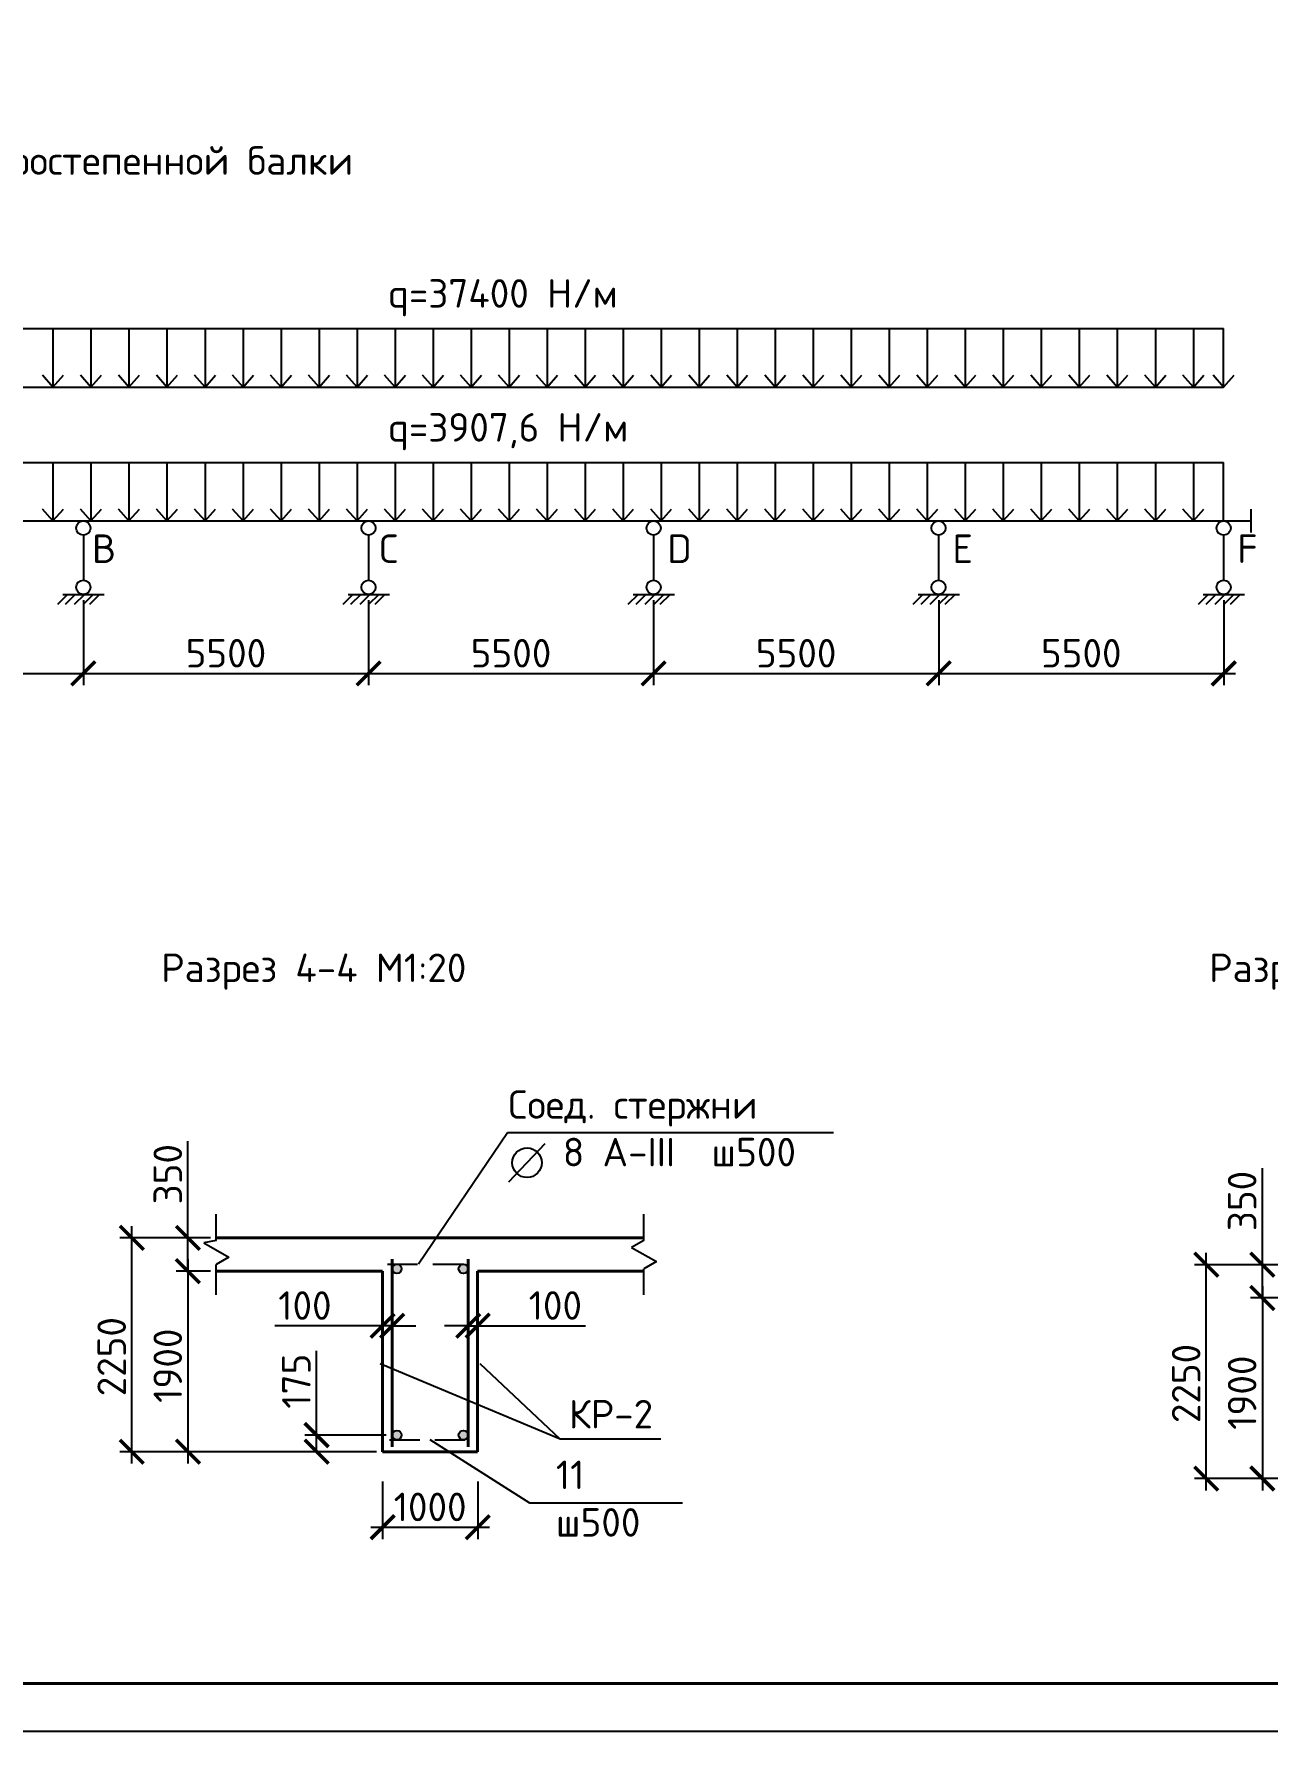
# Model space of a CAD drawing. Header units: millimetres. Extents: x -258556 to -95372, y 16759 to 83599.
# Drawn here: x -126503.7 to -126374, y 41544.1 to 41722.6 of the extents above; entities that cross this region are included whole.
import ezdxf

# ---------------------------------------------------------------- set-up
doc = ezdxf.new("R2010")
doc.units = ezdxf.units.MM
doc.header["$LTSCALE"] = 0.5
doc.linetypes.add('DASHED2', pattern=[9.525, 6.35, -3.175])
for name, color, linetype in [('Пунктир', 7, 'DASHED2'), ('текст', 7, 'Continuous'), ('тонкие', 7, 'Continuous'), ('Тонкий', 7, 'Continuous')]:
    doc.layers.add(name, color=color, linetype=linetype)
doc.layers.add('Толстый', color=7, linetype='Continuous', lineweight=40)
doc.styles.add('Наклонный3.5', font='isocpeur.ttf', dxfattribs={"height": 3})
doc.dimstyles.new('СТРОИТЕЛЬНЫЙ', dxfattribs={"dimtxt": 3.5, "dimasz": 2.5, "dimexe": 1.25, "dimexo": 0.625, "dimtad": 1, "dimdec": 0, "dimlfac": 100, "dimdsep": 46, "dimtxsty": 'Наклонный3.5', "dimblk1": 'ARCHTICK', "dimblk2": 'ARCHTICK', "dimsah": 1, "dimcen": 0, "dimdle": 1.25, "dimadec": 0, "dimazin": 0, "dimtfac": 0.75, "dimtdec": 0, "dimtmove": 0, "dimatfit": 3, "dimldrblk": 'ARCHTICK', "dimfxl": 1, "dimtolj": 1, "dimtzin": 0, "dimarcsym": 0})

# ---------------------------------------------------------------- blocks, each defined once
blk = doc.blocks.new('_ArchTick')
at = {"color": 0, "linetype": 'ByBlock', "const_width": 0.15}
blk.add_lwpolyline([(-0.5, -0.5), (0.5, 0.5)], dxfattribs=at)
blk = doc.blocks.new('*D693')
at = {"layer": 'Defpoints', "color": 0, "transparency": 16777216}
for p in [(-126466.02, 41575.21), (-126473.97, 41573.46), (-126467.02, 41573.46)]:
    blk.add_point(p, dxfattribs=at)
at = {"layer": 'тонкие', "color": 0, "lineweight": -2, "transparency": 16777216}
for p, q in [((-126473.97, 41575.21), (-126473.97, 41584.06)), ((-126473.97, 41573.46), (-126473.97, 41576.46)), ((-126466.65, 41575.21), (-126475.22, 41575.21)), ((-126467.65, 41573.46), (-126475.22, 41573.46))]:
    blk.add_line(p, q, dxfattribs=at)
at = {"layer": 'тонкие', "color": 0, "lineweight": -2, "transparency": 16777216, "xscale": 2.5, "yscale": 2.5, "zscale": 2.5}
for p, rotation in [((-126473.97, 41575.21), 90), ((-126473.97, 41573.46), 270)]:
    blk.add_blockref('_ArchTick', p, dxfattribs=dict(at, rotation=rotation))
at = {"layer": 'тонкие', "color": 0, "transparency": 16777216, "insert": (-126476.1, 41580.88), "char_height": 3, "attachment_point": 5, "rotation": 90, "style": 'Наклонный3.5'}
blk.add_mtext('\\A1;175', dxfattribs=at)
blk = doc.blocks.new('*D694')
at = {"layer": 'Defpoints', "color": 0, "transparency": 16777216}
for p in [(-126458.02, 41586.72), (-126457.02, 41586.72), (-126457.02, 41586.72)]:
    blk.add_point(p, dxfattribs=at)
at = {"layer": 'тонкие', "color": 0, "lineweight": -2, "transparency": 16777216}
for p, q in [((-126458.02, 41587.35), (-126458.02, 41587.97)), ((-126457.02, 41587.35), (-126457.02, 41587.97)), ((-126458.02, 41586.72), (-126460.52, 41586.72)), ((-126458.02, 41586.72), (-126457.02, 41586.72)), ((-126457.02, 41586.72), (-126445.67, 41586.72))]:
    blk.add_line(p, q, dxfattribs=at)
at = {"layer": 'тонкие', "color": 0, "lineweight": -2, "transparency": 16777216, "xscale": 2.5, "yscale": 2.5, "zscale": 2.5}
blk.add_blockref('_ArchTick', (-126458.02, 41586.72), dxfattribs=at)
at = {"layer": 'тонкие', "color": 0, "lineweight": -2, "transparency": 16777216, "xscale": 2.5, "yscale": 2.5, "zscale": 2.5, "rotation": 180}
blk.add_blockref('_ArchTick', (-126457.02, 41586.72), dxfattribs=at)
at = {"layer": 'тонкие', "color": 0, "transparency": 16777216, "insert": (-126448.85, 41588.85), "char_height": 3, "attachment_point": 5, "style": 'Наклонный3.5'}
blk.add_mtext('\\A1;100', dxfattribs=at)
blk = doc.blocks.new('*D695')
at = {"layer": 'Defpoints', "color": 0, "transparency": 16777216}
for p in [(-126467.02, 41586.71), (-126467.02, 41586.71), (-126466.02, 41586.71)]:
    blk.add_point(p, dxfattribs=at)
at = {"layer": 'тонкие', "color": 0, "lineweight": -2, "transparency": 16777216}
for p, q in [((-126467.02, 41587.34), (-126467.02, 41587.96)), ((-126466.02, 41587.34), (-126466.02, 41587.96)), ((-126467.02, 41586.71), (-126478.37, 41586.71)), ((-126466.02, 41586.71), (-126467.02, 41586.71)), ((-126466.02, 41586.71), (-126463.52, 41586.71))]:
    blk.add_line(p, q, dxfattribs=at)
at = {"layer": 'тонкие', "color": 0, "lineweight": -2, "transparency": 16777216, "xscale": 2.5, "yscale": 2.5, "zscale": 2.5}
blk.add_blockref('_ArchTick', (-126467.02, 41586.71), dxfattribs=at)
at = {"layer": 'тонкие', "color": 0, "lineweight": -2, "transparency": 16777216, "xscale": 2.5, "yscale": 2.5, "zscale": 2.5, "rotation": 180}
blk.add_blockref('_ArchTick', (-126466.02, 41586.71), dxfattribs=at)
at = {"layer": 'тонкие', "color": 0, "transparency": 16777216, "insert": (-126475.2, 41588.84), "char_height": 3, "attachment_point": 5, "style": 'Наклонный3.5'}
blk.add_mtext('\\A1;100', dxfattribs=at)
blk = doc.blocks.new('*D696')
at = {"layer": 'Defpoints', "color": 0, "transparency": 16777216}
for p in [(-126484.52, 41595.96), (-126487.51, 41592.46), (-126484.52, 41592.46)]:
    blk.add_point(p, dxfattribs=at)
at = {"layer": 'тонкие', "color": 0, "lineweight": -2, "transparency": 16777216}
for p, q in [((-126487.51, 41595.96), (-126487.51, 41606.13)), ((-126485.15, 41595.96), (-126488.76, 41595.96)), ((-126487.51, 41592.46), (-126487.51, 41597.21)), ((-126485.15, 41592.46), (-126488.76, 41592.46))]:
    blk.add_line(p, q, dxfattribs=at)
at = {"layer": 'тонкие', "color": 0, "lineweight": -2, "transparency": 16777216, "xscale": 2.5, "yscale": 2.5, "zscale": 2.5}
for p, rotation in [((-126487.51, 41595.96), 90), ((-126487.51, 41592.46), 270)]:
    blk.add_blockref('_ArchTick', p, dxfattribs=dict(at, rotation=rotation))
at = {"layer": 'тонкие', "color": 0, "transparency": 16777216, "insert": (-126489.63, 41602.66), "char_height": 3, "attachment_point": 5, "rotation": 90, "style": 'Наклонный3.5'}
blk.add_mtext('\\A1;350', dxfattribs=at)
blk = doc.blocks.new('*D697')
at = {"layer": 'Defpoints', "color": 0, "transparency": 16777216}
for p in [(-126484.52, 41592.46), (-126487.51, 41573.46), (-126467.02, 41573.46)]:
    blk.add_point(p, dxfattribs=at)
at = {"layer": 'тонкие', "color": 0, "lineweight": -2, "transparency": 16777216}
for p, q in [((-126485.15, 41592.46), (-126488.76, 41592.46)), ((-126487.51, 41593.71), (-126487.51, 41572.21)), ((-126467.65, 41573.46), (-126488.76, 41573.46))]:
    blk.add_line(p, q, dxfattribs=at)
at = {"layer": 'тонкие', "color": 0, "lineweight": -2, "transparency": 16777216, "xscale": 2.5, "yscale": 2.5, "zscale": 2.5}
for p, rotation in [((-126487.51, 41592.46), 90), ((-126487.51, 41573.46), 270)]:
    blk.add_blockref('_ArchTick', p, dxfattribs=dict(at, rotation=rotation))
at = {"layer": 'тонкие', "color": 0, "transparency": 16777216, "insert": (-126489.63, 41582.51), "char_height": 3, "attachment_point": 5, "rotation": 90, "style": 'Наклонный3.5'}
blk.add_mtext('\\A1;1900', dxfattribs=at)
blk = doc.blocks.new('*D698')
at = {"layer": 'Defpoints', "color": 0, "transparency": 16777216}
for p in [(-126493.41, 41595.96), (-126487.51, 41595.96), (-126467.02, 41573.46)]:
    blk.add_point(p, dxfattribs=at)
at = {"layer": 'тонкие', "color": 0, "lineweight": -2, "transparency": 16777216}
for p, q in [((-126488.13, 41595.96), (-126494.66, 41595.96)), ((-126493.41, 41572.21), (-126493.41, 41597.21)), ((-126467.65, 41573.46), (-126494.66, 41573.46))]:
    blk.add_line(p, q, dxfattribs=at)
at = {"layer": 'тонкие', "color": 0, "lineweight": -2, "transparency": 16777216, "xscale": 2.5, "yscale": 2.5, "zscale": 2.5}
for p, rotation in [((-126493.41, 41595.96), 90), ((-126493.41, 41573.46), 270)]:
    blk.add_blockref('_ArchTick', p, dxfattribs=dict(at, rotation=rotation))
at = {"layer": 'тонкие', "color": 0, "transparency": 16777216, "insert": (-126495.53, 41583.46), "char_height": 3, "attachment_point": 5, "rotation": 90, "style": 'Наклонный3.5'}
blk.add_mtext('\\A1;2250', dxfattribs=at)
blk = doc.blocks.new('*D699')
at = {"layer": 'Defpoints', "color": 0, "transparency": 16777216}
for p in [(-126467.02, 41570.96), (-126457.02, 41570.96), (-126457.02, 41565.52)]:
    blk.add_point(p, dxfattribs=at)
at = {"layer": 'тонкие', "color": 0, "lineweight": -2, "transparency": 16777216}
for p, q in [((-126467.02, 41570.33), (-126467.02, 41564.27)), ((-126457.02, 41570.33), (-126457.02, 41564.27)), ((-126468.27, 41565.52), (-126455.77, 41565.52))]:
    blk.add_line(p, q, dxfattribs=at)
at = {"layer": 'тонкие', "color": 0, "lineweight": -2, "transparency": 16777216, "xscale": 2.5, "yscale": 2.5, "zscale": 2.5, "rotation": 180}
blk.add_blockref('_ArchTick', (-126467.02, 41565.52), dxfattribs=at)
at = {"layer": 'тонкие', "color": 0, "lineweight": -2, "transparency": 16777216, "xscale": 2.5, "yscale": 2.5, "zscale": 2.5}
blk.add_blockref('_ArchTick', (-126457.02, 41565.52), dxfattribs=at)
at = {"layer": 'тонкие', "color": 0, "transparency": 16777216, "insert": (-126462.02, 41567.65), "char_height": 3, "attachment_point": 5, "style": 'Наклонный3.5'}
blk.add_mtext('\\A1;1000', dxfattribs=at)
blk = doc.blocks.new('*D700')
at = {"layer": 'Defpoints', "color": 0, "transparency": 16777216}
for p in [(-126371.46, 41593.14), (-126374.45, 41589.64), (-126371.46, 41589.64)]:
    blk.add_point(p, dxfattribs=at)
at = {"layer": 'тонкие', "color": 0, "lineweight": -2, "transparency": 16777216}
for p, q in [((-126374.45, 41593.14), (-126374.45, 41603.31)), ((-126374.45, 41589.64), (-126374.45, 41594.39)), ((-126372.09, 41593.14), (-126375.7, 41593.14)), ((-126372.09, 41589.64), (-126375.7, 41589.64))]:
    blk.add_line(p, q, dxfattribs=at)
at = {"layer": 'тонкие', "color": 0, "lineweight": -2, "transparency": 16777216, "xscale": 2.5, "yscale": 2.5, "zscale": 2.5}
for p, rotation in [((-126374.45, 41593.14), 90), ((-126374.45, 41589.64), 270)]:
    blk.add_blockref('_ArchTick', p, dxfattribs=dict(at, rotation=rotation))
at = {"layer": 'тонкие', "color": 0, "transparency": 16777216, "insert": (-126376.58, 41599.84), "char_height": 3, "attachment_point": 5, "rotation": 90, "style": 'Наклонный3.5'}
blk.add_mtext('\\A1;350', dxfattribs=at)
blk = doc.blocks.new('*D701')
at = {"layer": 'Defpoints', "color": 0, "transparency": 16777216}
for p in [(-126371.12, 41589.64), (-126374.45, 41570.64), (-126353.96, 41570.64)]:
    blk.add_point(p, dxfattribs=at)
at = {"layer": 'тонкие', "color": 0, "lineweight": -2, "transparency": 16777216}
for p, q in [((-126374.45, 41590.89), (-126374.45, 41569.39)), ((-126371.74, 41589.64), (-126375.7, 41589.64)), ((-126354.59, 41570.64), (-126375.7, 41570.64))]:
    blk.add_line(p, q, dxfattribs=at)
at = {"layer": 'тонкие', "color": 0, "lineweight": -2, "transparency": 16777216, "xscale": 2.5, "yscale": 2.5, "zscale": 2.5}
for p, rotation in [((-126374.45, 41589.64), 90), ((-126374.45, 41570.64), 270)]:
    blk.add_blockref('_ArchTick', p, dxfattribs=dict(at, rotation=rotation))
at = {"layer": 'тонкие', "color": 0, "transparency": 16777216, "insert": (-126376.58, 41579.67), "char_height": 3, "attachment_point": 5, "rotation": 90, "style": 'Наклонный3.5'}
blk.add_mtext('\\A1;1900', dxfattribs=at)
blk = doc.blocks.new('*D702')
at = {"layer": 'Defpoints', "color": 0, "transparency": 16777216}
for p in [(-126380.35, 41593.14), (-126374.45, 41593.14), (-126355.21, 41570.64)]:
    blk.add_point(p, dxfattribs=at)
at = {"layer": 'тонкие', "color": 0, "lineweight": -2, "transparency": 16777216}
for p, q in [((-126380.35, 41569.39), (-126380.35, 41594.39)), ((-126375.08, 41593.14), (-126381.6, 41593.14)), ((-126355.84, 41570.64), (-126381.6, 41570.64))]:
    blk.add_line(p, q, dxfattribs=at)
at = {"layer": 'тонкие', "color": 0, "lineweight": -2, "transparency": 16777216, "xscale": 2.5, "yscale": 2.5, "zscale": 2.5}
for p, rotation in [((-126380.35, 41593.14), 90), ((-126380.35, 41570.64), 270)]:
    blk.add_blockref('_ArchTick', p, dxfattribs=dict(at, rotation=rotation))
at = {"layer": 'тонкие', "color": 0, "transparency": 16777216, "insert": (-126382.47, 41580.64), "char_height": 3, "attachment_point": 5, "rotation": 90, "style": 'Наклонный3.5'}
blk.add_mtext('\\A1;2250', dxfattribs=at)
blk = doc.blocks.new('*D796')
at = {"layer": 'Defpoints', "color": 0, "transparency": 16777216}
for p in [(-126529.71, 41663.68), (-126498.51, 41663.68), (-126498.51, 41655.36)]:
    blk.add_point(p, dxfattribs=at)
at = {"layer": 'Тонкий', "color": 0, "lineweight": -2, "transparency": 16777216}
for p, q in [((-126529.71, 41663.05), (-126529.71, 41654.11)), ((-126498.51, 41663.05), (-126498.51, 41654.11)), ((-126530.96, 41655.36), (-126497.26, 41655.36))]:
    blk.add_line(p, q, dxfattribs=at)
at = {"layer": 'Тонкий', "color": 0, "lineweight": -2, "transparency": 16777216, "xscale": 2.5, "yscale": 2.5, "zscale": 2.5, "rotation": 180}
blk.add_blockref('_ArchTick', (-126529.71, 41655.36), dxfattribs=at)
at = {"layer": 'Тонкий', "color": 0, "lineweight": -2, "transparency": 16777216, "xscale": 2.5, "yscale": 2.5, "zscale": 2.5}
blk.add_blockref('_ArchTick', (-126498.51, 41655.36), dxfattribs=at)
at = {"layer": 'Тонкий', "color": 0, "transparency": 16777216, "insert": (-126514.11, 41657.48), "char_height": 3, "attachment_point": 5, "style": 'Наклонный3.5'}
blk.add_mtext('\\A1;5675', dxfattribs=at)
blk = doc.blocks.new('*D797')
at = {"layer": 'Defpoints', "color": 0, "transparency": 16777216}
for p in [(-126498.51, 41663.68), (-126468.51, 41663.68), (-126468.51, 41655.36)]:
    blk.add_point(p, dxfattribs=at)
at = {"layer": 'Тонкий', "color": 0, "lineweight": -2, "transparency": 16777216}
for p, q in [((-126498.51, 41663.05), (-126498.51, 41654.11)), ((-126468.51, 41663.05), (-126468.51, 41654.11)), ((-126499.76, 41655.36), (-126467.26, 41655.36))]:
    blk.add_line(p, q, dxfattribs=at)
at = {"layer": 'Тонкий', "color": 0, "lineweight": -2, "transparency": 16777216, "xscale": 2.5, "yscale": 2.5, "zscale": 2.5, "rotation": 180}
blk.add_blockref('_ArchTick', (-126498.51, 41655.36), dxfattribs=at)
at = {"layer": 'Тонкий', "color": 0, "lineweight": -2, "transparency": 16777216, "xscale": 2.5, "yscale": 2.5, "zscale": 2.5}
blk.add_blockref('_ArchTick', (-126468.51, 41655.36), dxfattribs=at)
at = {"layer": 'Тонкий', "color": 0, "transparency": 16777216, "insert": (-126483.51, 41657.48), "char_height": 3, "attachment_point": 5, "style": 'Наклонный3.5'}
blk.add_mtext('\\A1;5500', dxfattribs=at)
blk = doc.blocks.new('*D798')
at = {"layer": 'Defpoints', "color": 0, "transparency": 16777216}
for p in [(-126468.51, 41663.68), (-126438.51, 41663.68), (-126438.51, 41655.36)]:
    blk.add_point(p, dxfattribs=at)
at = {"layer": 'Тонкий', "color": 0, "lineweight": -2, "transparency": 16777216}
for p, q in [((-126468.51, 41663.05), (-126468.51, 41654.11)), ((-126438.51, 41663.05), (-126438.51, 41654.11)), ((-126469.76, 41655.36), (-126437.26, 41655.36))]:
    blk.add_line(p, q, dxfattribs=at)
at = {"layer": 'Тонкий', "color": 0, "lineweight": -2, "transparency": 16777216, "xscale": 2.5, "yscale": 2.5, "zscale": 2.5, "rotation": 180}
blk.add_blockref('_ArchTick', (-126468.51, 41655.36), dxfattribs=at)
at = {"layer": 'Тонкий', "color": 0, "lineweight": -2, "transparency": 16777216, "xscale": 2.5, "yscale": 2.5, "zscale": 2.5}
blk.add_blockref('_ArchTick', (-126438.51, 41655.36), dxfattribs=at)
at = {"layer": 'Тонкий', "color": 0, "transparency": 16777216, "insert": (-126453.51, 41657.48), "char_height": 3, "attachment_point": 5, "style": 'Наклонный3.5'}
blk.add_mtext('\\A1;5500', dxfattribs=at)
blk = doc.blocks.new('*D799')
at = {"layer": 'Defpoints', "color": 0, "transparency": 16777216}
for p in [(-126438.51, 41663.68), (-126408.51, 41663.68), (-126408.51, 41655.36)]:
    blk.add_point(p, dxfattribs=at)
at = {"layer": 'Тонкий', "color": 0, "lineweight": -2, "transparency": 16777216}
for p, q in [((-126438.51, 41663.05), (-126438.51, 41654.11)), ((-126408.51, 41663.05), (-126408.51, 41654.11)), ((-126439.76, 41655.36), (-126407.26, 41655.36))]:
    blk.add_line(p, q, dxfattribs=at)
at = {"layer": 'Тонкий', "color": 0, "lineweight": -2, "transparency": 16777216, "xscale": 2.5, "yscale": 2.5, "zscale": 2.5, "rotation": 180}
blk.add_blockref('_ArchTick', (-126438.51, 41655.36), dxfattribs=at)
at = {"layer": 'Тонкий', "color": 0, "lineweight": -2, "transparency": 16777216, "xscale": 2.5, "yscale": 2.5, "zscale": 2.5}
blk.add_blockref('_ArchTick', (-126408.51, 41655.36), dxfattribs=at)
at = {"layer": 'Тонкий', "color": 0, "transparency": 16777216, "insert": (-126423.51, 41657.48), "char_height": 3, "attachment_point": 5, "style": 'Наклонный3.5'}
blk.add_mtext('\\A1;5500', dxfattribs=at)
blk = doc.blocks.new('*D800')
at = {"layer": 'Defpoints', "color": 0, "transparency": 16777216}
for p in [(-126408.51, 41663.68), (-126378.51, 41663.68), (-126378.51, 41655.36)]:
    blk.add_point(p, dxfattribs=at)
at = {"layer": 'Тонкий', "color": 0, "lineweight": -2, "transparency": 16777216}
for p, q in [((-126408.51, 41663.05), (-126408.51, 41654.11)), ((-126378.51, 41663.05), (-126378.51, 41654.11)), ((-126409.76, 41655.36), (-126377.26, 41655.36))]:
    blk.add_line(p, q, dxfattribs=at)
at = {"layer": 'Тонкий', "color": 0, "lineweight": -2, "transparency": 16777216, "xscale": 2.5, "yscale": 2.5, "zscale": 2.5, "rotation": 180}
blk.add_blockref('_ArchTick', (-126408.51, 41655.36), dxfattribs=at)
at = {"layer": 'Тонкий', "color": 0, "lineweight": -2, "transparency": 16777216, "xscale": 2.5, "yscale": 2.5, "zscale": 2.5}
blk.add_blockref('_ArchTick', (-126378.51, 41655.36), dxfattribs=at)
at = {"layer": 'Тонкий', "color": 0, "transparency": 16777216, "insert": (-126393.51, 41657.48), "char_height": 3, "attachment_point": 5, "style": 'Наклонный3.5'}
blk.add_mtext('\\A1;5500', dxfattribs=at)

msp = doc.modelspace()

# ---------------------------------------------------------------- hatches: boundary and pattern name
at = {"layer": 'тонкие', "true_color": 0x000000}
h = msp.add_hatch(color=18, dxfattribs=at)
h.dxf.hatch_style = 1
edge = h.paths.add_edge_path()
edge.add_arc((-126465.52277, 41592.70671), 0.5, 0, 360)
edge = h.paths.add_edge_path()
edge.add_arc((-126458.52258, 41592.70671), 0.5, 0, 360)
h = msp.add_hatch(color=18, dxfattribs=at)
h.dxf.hatch_style = 1
edge = h.paths.add_edge_path()
edge.add_arc((-126465.52258, 41575.20671), 0.5, 0, 360)
edge = h.paths.add_edge_path()
edge.add_arc((-126458.54617, 41575.20671), 0.5, 0, 360)

# ---------------------------------------------------------------- linework, layer by layer
at = {"layer": 'Defpoints', "color": 18, "true_color": 0x000000}
msp.add_lwpolyline([(-126718.64819, 41544.06704), (-125877.64819, 41544.06704), (-125877.64819, 42138.06704), (-126718.64819, 42138.06704)], close=True, dxfattribs=at)
at = {"layer": 'Пунктир', "color": 18, "true_color": 0x000000}
for p, q in [((-126466.5164, 41593.20671), (-126457.47213, 41593.20671)), ((-126466.29479, 41574.70671), (-126457.77759, 41574.70671))]:
    msp.add_line(p, q, dxfattribs=at)
at = {"layer": 'текст', "color": 18, "true_color": 0x000000}
for p, q in [((-126419.58169, 41607.01084), (-126453.87166, 41607.01084)), ((-126435.47752, 41568.04688), (-126451.53393, 41568.04688))]:
    msp.add_line(p, q, dxfattribs=at)
at = {"layer": 'Толстый', "color": 18, "true_color": 0x000000}
for p, q in [((-126439.52258, 41595.95671), (-126484.52258, 41595.95671)), ((-126467.02258, 41592.45671), (-126484.52258, 41592.45671)), ((-126467.02258, 41573.45671), (-126467.02258, 41592.45671)), ((-126466.02258, 41593.70671), (-126466.02258, 41573.95819)), ((-126458.02258, 41573.98485), (-126458.02258, 41593.70671)), ((-126457.02258, 41573.45671), (-126457.02258, 41592.45671)), ((-126457.02258, 41592.45671), (-126439.52258, 41592.45671)), ((-126467.02258, 41573.45671), (-126457.02258, 41573.45671)), ((-125882.64819, 41549.06704), (-126698.64819, 41549.06704))]:
    msp.add_line(p, q, dxfattribs=at)
at = {"layer": 'тонкие', "color": 18, "true_color": 0x000000}
for p, q in [((-126453.87166, 41607.01084), (-126463.25656, 41593.20671)), ((-126453.72952, 41601.86418), (-126449.9136, 41605.88198)), ((-126484.52258, 41595.68662), (-126484.52258, 41598.45671)), ((-126439.52258, 41595.68662), (-126439.52258, 41598.45671)), ((-126484.52258, 41595.68662), (-126485.82262, 41595.42247)), ((-126485.82262, 41595.42247), (-126483.21263, 41593.9433)), ((-126439.52258, 41595.68662), (-126440.82262, 41594.93837)), ((-126440.82262, 41594.93837), (-126438.21263, 41593.45921)), ((-126483.21263, 41593.9433), (-126484.52258, 41593.1752)), ((-126484.52258, 41589.95671), (-126484.52258, 41593.1752)), ((-126438.21263, 41593.45921), (-126439.52258, 41592.6911)), ((-126439.52258, 41589.95671), (-126439.52258, 41592.6911)), ((-126448.3264, 41574.7799), (-126467.27258, 41582.70671)), ((-126448.3264, 41574.7799), (-126456.77258, 41582.70671)), ((-126451.53393, 41568.04688), (-126462.03619, 41574.70671)), ((-126437.73656, 41574.7799), (-126448.3264, 41574.7799))]:
    msp.add_line(p, q, dxfattribs=at)
for centre, radius in [((-126451.82706, 41603.86729), 1.55339), ((-126465.52258, 41592.70671), 0.5), ((-126458.52258, 41592.70671), 0.5), ((-126465.52258, 41575.20671), 0.5), ((-126458.52258, 41575.20671), 0.5)]:
    msp.add_circle(centre, radius, dxfattribs=at)
at = {"layer": 'Тонкий', "color": 18, "true_color": 0x000000}
for p, q in [((-126529.71242, 41691.65664), (-126378.52917, 41691.65664)), ((-126501.71242, 41691.65664), (-126501.71242, 41685.4878)), ((-126497.71242, 41691.65664), (-126497.71242, 41685.4878)), ((-126493.71242, 41691.65664), (-126493.71242, 41685.4878)), ((-126489.71242, 41691.65664), (-126489.71242, 41685.4878)), ((-126485.71242, 41691.65664), (-126485.71242, 41685.4878)), ((-126481.71242, 41691.65664), (-126481.71242, 41685.4878)), ((-126477.71242, 41691.65664), (-126477.71242, 41685.4878)), ((-126473.71242, 41691.65664), (-126473.71242, 41685.4878)), ((-126469.71242, 41691.65664), (-126469.71242, 41685.4878)), ((-126465.71242, 41691.65664), (-126465.71242, 41685.4878)), ((-126461.71242, 41691.65664), (-126461.71242, 41685.4878)), ((-126457.71242, 41691.65664), (-126457.71242, 41685.4878)), ((-126453.71242, 41691.65664), (-126453.71242, 41685.4878)), ((-126449.71242, 41691.65664), (-126449.71242, 41685.4878)), ((-126445.71242, 41691.65664), (-126445.71242, 41685.4878)), ((-126441.71242, 41691.65664), (-126441.71242, 41685.4878)), ((-126437.71242, 41691.65664), (-126437.71242, 41685.4878)), ((-126433.71242, 41691.65664), (-126433.71242, 41685.4878)), ((-126429.71242, 41691.65664), (-126429.71242, 41685.4878)), ((-126425.71242, 41691.65664), (-126425.71242, 41685.4878)), ((-126421.71242, 41691.65664), (-126421.71242, 41685.4878)), ((-126417.71242, 41691.65664), (-126417.71242, 41685.4878)), ((-126413.71242, 41691.65664), (-126413.71242, 41685.4878)), ((-126409.71242, 41691.65664), (-126409.71242, 41685.4878)), ((-126405.71242, 41691.65664), (-126405.71242, 41685.4878)), ((-126401.71242, 41691.65664), (-126401.71242, 41685.4878)), ((-126397.71242, 41691.65664), (-126397.71242, 41685.4878)), ((-126393.71242, 41691.65664), (-126393.71242, 41685.4878)), ((-126389.71242, 41691.65664), (-126389.71242, 41685.4878)), ((-126385.71242, 41691.65664), (-126385.71242, 41685.4878)), ((-126381.71242, 41691.65664), (-126381.71242, 41685.4878)), ((-126378.52917, 41685.4878), (-126378.52917, 41691.65664)), ((-126529.71242, 41685.4878), (-126378.52917, 41685.4878)), ((-126501.71242, 41685.4878), (-126502.81271, 41686.73586)), ((-126501.71242, 41685.4878), (-126500.61214, 41686.73586)), ((-126497.71242, 41685.4878), (-126498.81271, 41686.73586)), ((-126497.71242, 41685.4878), (-126496.61214, 41686.73586)), ((-126493.71242, 41685.4878), (-126494.81271, 41686.73586)), ((-126493.71242, 41685.4878), (-126492.61214, 41686.73586)), ((-126489.71242, 41685.4878), (-126490.81271, 41686.73586)), ((-126489.71242, 41685.4878), (-126488.61214, 41686.73586)), ((-126485.71242, 41685.4878), (-126486.81271, 41686.73586)), ((-126485.71242, 41685.4878), (-126484.61214, 41686.73586)), ((-126481.71242, 41685.4878), (-126482.81271, 41686.73586)), ((-126481.71242, 41685.4878), (-126480.61214, 41686.73586)), ((-126477.71242, 41685.4878), (-126478.81271, 41686.73586)), ((-126477.71242, 41685.4878), (-126476.61214, 41686.73586)), ((-126473.71242, 41685.4878), (-126474.81271, 41686.73586)), ((-126473.71242, 41685.4878), (-126472.61214, 41686.73586)), ((-126469.71242, 41685.4878), (-126470.81271, 41686.73586)), ((-126469.71242, 41685.4878), (-126468.61214, 41686.73586)), ((-126465.71242, 41685.4878), (-126466.81271, 41686.73586)), ((-126465.71242, 41685.4878), (-126464.61214, 41686.73586)), ((-126461.71242, 41685.4878), (-126462.81271, 41686.73586)), ((-126461.71242, 41685.4878), (-126460.61214, 41686.73586)), ((-126457.71242, 41685.4878), (-126458.81271, 41686.73586)), ((-126457.71242, 41685.4878), (-126456.61214, 41686.73586)), ((-126453.71242, 41685.4878), (-126454.81271, 41686.73586)), ((-126453.71242, 41685.4878), (-126452.61214, 41686.73586)), ((-126449.71242, 41685.4878), (-126450.81271, 41686.73586)), ((-126449.71242, 41685.4878), (-126448.61214, 41686.73586)), ((-126445.71242, 41685.4878), (-126446.81271, 41686.73586)), ((-126445.71242, 41685.4878), (-126444.61214, 41686.73586)), ((-126441.71242, 41685.4878), (-126442.81271, 41686.73586)), ((-126441.71242, 41685.4878), (-126440.61214, 41686.73586)), ((-126437.71242, 41685.4878), (-126438.81271, 41686.73586)), ((-126437.71242, 41685.4878), (-126436.61214, 41686.73586)), ((-126433.71242, 41685.4878), (-126434.81271, 41686.73586)), ((-126433.71242, 41685.4878), (-126432.61214, 41686.73586)), ((-126429.71242, 41685.4878), (-126430.81271, 41686.73586)), ((-126429.71242, 41685.4878), (-126428.61214, 41686.73586)), ((-126425.71242, 41685.4878), (-126426.81271, 41686.73586)), ((-126425.71242, 41685.4878), (-126424.61214, 41686.73586)), ((-126421.71242, 41685.4878), (-126422.81271, 41686.73586)), ((-126421.71242, 41685.4878), (-126420.61214, 41686.73586)), ((-126417.71242, 41685.4878), (-126418.81271, 41686.73586)), ((-126417.71242, 41685.4878), (-126416.61214, 41686.73586)), ((-126413.71242, 41685.4878), (-126414.81271, 41686.73586)), ((-126413.71242, 41685.4878), (-126412.61214, 41686.73586)), ((-126409.71242, 41685.4878), (-126410.81271, 41686.73586)), ((-126409.71242, 41685.4878), (-126408.61214, 41686.73586)), ((-126405.71242, 41685.4878), (-126406.81271, 41686.73586)), ((-126405.71242, 41685.4878), (-126404.61214, 41686.73586)), ((-126401.71242, 41685.4878), (-126402.81271, 41686.73586)), ((-126401.71242, 41685.4878), (-126400.61214, 41686.73586)), ((-126397.71242, 41685.4878), (-126398.81271, 41686.73586)), ((-126397.71242, 41685.4878), (-126396.61214, 41686.73586)), ((-126393.71242, 41685.4878), (-126394.81271, 41686.73586)), ((-126393.71242, 41685.4878), (-126392.61214, 41686.73586)), ((-126389.71242, 41685.4878), (-126390.81271, 41686.73586)), ((-126389.71242, 41685.4878), (-126388.61214, 41686.73586)), ((-126385.71242, 41685.4878), (-126386.81271, 41686.73586)), ((-126385.71242, 41685.4878), (-126384.61214, 41686.73586)), ((-126381.71242, 41685.4878), (-126382.81271, 41686.73586)), ((-126381.71242, 41685.4878), (-126380.61214, 41686.73586)), ((-126378.52917, 41685.4878), (-126379.62945, 41686.73586)), ((-126378.52917, 41685.4878), (-126377.42889, 41686.73586)), ((-126529.71242, 41677.56415), (-126378.52917, 41677.56415)), ((-126501.71242, 41677.56415), (-126501.71242, 41671.39531)), ((-126497.71242, 41677.56415), (-126497.71242, 41671.39531)), ((-126493.71242, 41677.56415), (-126493.71242, 41671.39531)), ((-126489.71242, 41677.56415), (-126489.71242, 41671.39531)), ((-126485.71242, 41677.56415), (-126485.71242, 41671.39531)), ((-126481.71242, 41677.56415), (-126481.71242, 41671.39531)), ((-126477.71242, 41677.56415), (-126477.71242, 41671.39531)), ((-126473.71242, 41677.56415), (-126473.71242, 41671.39531)), ((-126469.71242, 41677.56415), (-126469.71242, 41671.39531)), ((-126465.71242, 41677.56415), (-126465.71242, 41671.39531)), ((-126461.71242, 41677.56415), (-126461.71242, 41671.39531)), ((-126457.71242, 41677.56415), (-126457.71242, 41671.39531)), ((-126453.71242, 41677.56415), (-126453.71242, 41671.39531)), ((-126449.71242, 41677.56415), (-126449.71242, 41671.39531)), ((-126445.71242, 41677.56415), (-126445.71242, 41671.39531)), ((-126441.71242, 41677.56415), (-126441.71242, 41671.39531)), ((-126437.71242, 41677.56415), (-126437.71242, 41671.39531)), ((-126433.71242, 41677.56415), (-126433.71242, 41671.39531)), ((-126429.71242, 41677.56415), (-126429.71242, 41671.39531)), ((-126425.71242, 41677.56415), (-126425.71242, 41671.39531)), ((-126421.71242, 41677.56415), (-126421.71242, 41671.39531)), ((-126417.71242, 41677.56415), (-126417.71242, 41671.39531)), ((-126413.71242, 41677.56415), (-126413.71242, 41671.39531)), ((-126409.71242, 41677.56415), (-126409.71242, 41671.39531)), ((-126405.71242, 41677.56415), (-126405.71242, 41671.39531)), ((-126401.71242, 41677.56415), (-126401.71242, 41671.39531)), ((-126397.71242, 41677.56415), (-126397.71242, 41671.39531)), ((-126393.71242, 41677.56415), (-126393.71242, 41671.39531)), ((-126389.71242, 41677.56415), (-126389.71242, 41671.39531)), ((-126385.71242, 41677.56415), (-126385.71242, 41671.39531)), ((-126381.71242, 41677.56415), (-126381.71242, 41671.39531)), ((-126378.52917, 41671.39531), (-126378.52917, 41677.56415)), ((-126501.71242, 41671.39531), (-126502.81271, 41672.64337)), ((-126501.71242, 41671.39531), (-126500.61214, 41672.64337)), ((-126497.71242, 41671.39531), (-126498.81271, 41672.64337)), ((-126497.71242, 41671.39531), (-126496.61214, 41672.64337)), ((-126493.71242, 41671.39531), (-126494.81271, 41672.64337)), ((-126493.71242, 41671.39531), (-126492.61214, 41672.64337)), ((-126489.71242, 41671.39531), (-126490.81271, 41672.64337)), ((-126489.71242, 41671.39531), (-126488.61214, 41672.64337)), ((-126485.71242, 41671.39531), (-126486.81271, 41672.64337)), ((-126485.71242, 41671.39531), (-126484.61214, 41672.64337)), ((-126481.71242, 41671.39531), (-126482.81271, 41672.64337)), ((-126481.71242, 41671.39531), (-126480.61214, 41672.64337)), ((-126477.71242, 41671.39531), (-126478.81271, 41672.64337)), ((-126477.71242, 41671.39531), (-126476.61214, 41672.64337)), ((-126473.71242, 41671.39531), (-126474.81271, 41672.64337)), ((-126473.71242, 41671.39531), (-126472.61214, 41672.64337)), ((-126469.71242, 41671.39531), (-126470.81271, 41672.64337)), ((-126469.71242, 41671.39531), (-126468.61214, 41672.64337)), ((-126465.71242, 41671.39531), (-126466.81271, 41672.64337)), ((-126465.71242, 41671.39531), (-126464.61214, 41672.64337)), ((-126461.71242, 41671.39531), (-126462.81271, 41672.64337)), ((-126461.71242, 41671.39531), (-126460.61214, 41672.64337)), ((-126457.71242, 41671.39531), (-126458.81271, 41672.64337)), ((-126457.71242, 41671.39531), (-126456.61214, 41672.64337)), ((-126453.71242, 41671.39531), (-126454.81271, 41672.64337)), ((-126453.71242, 41671.39531), (-126452.61214, 41672.64337)), ((-126449.71242, 41671.39531), (-126450.81271, 41672.64337)), ((-126449.71242, 41671.39531), (-126448.61214, 41672.64337)), ((-126445.71242, 41671.39531), (-126446.81271, 41672.64337)), ((-126445.71242, 41671.39531), (-126444.61214, 41672.64337)), ((-126441.71242, 41671.39531), (-126442.81271, 41672.64337)), ((-126441.71242, 41671.39531), (-126440.61214, 41672.64337)), ((-126437.71242, 41671.39531), (-126438.81271, 41672.64337)), ((-126437.71242, 41671.39531), (-126436.61214, 41672.64337)), ((-126433.71242, 41671.39531), (-126434.81271, 41672.64337)), ((-126433.71242, 41671.39531), (-126432.61214, 41672.64337)), ((-126429.71242, 41671.39531), (-126430.81271, 41672.64337)), ((-126429.71242, 41671.39531), (-126428.61214, 41672.64337)), ((-126425.71242, 41671.39531), (-126426.81271, 41672.64337)), ((-126425.71242, 41671.39531), (-126424.61214, 41672.64337)), ((-126421.71242, 41671.39531), (-126422.81271, 41672.64337)), ((-126421.71242, 41671.39531), (-126420.61214, 41672.64337)), ((-126417.71242, 41671.39531), (-126418.81271, 41672.64337)), ((-126417.71242, 41671.39531), (-126416.61214, 41672.64337)), ((-126413.71242, 41671.39531), (-126414.81271, 41672.64337)), ((-126413.71242, 41671.39531), (-126412.61214, 41672.64337)), ((-126409.71242, 41671.39531), (-126410.81271, 41672.64337)), ((-126409.71242, 41671.39531), (-126408.61214, 41672.64337)), ((-126405.71242, 41671.39531), (-126406.81271, 41672.64337)), ((-126405.71242, 41671.39531), (-126404.61214, 41672.64337)), ((-126401.71242, 41671.39531), (-126402.81271, 41672.64337)), ((-126401.71242, 41671.39531), (-126400.61214, 41672.64337)), ((-126397.71242, 41671.39531), (-126398.81271, 41672.64337)), ((-126397.71242, 41671.39531), (-126396.61214, 41672.64337)), ((-126393.71242, 41671.39531), (-126394.81271, 41672.64337)), ((-126393.71242, 41671.39531), (-126392.61214, 41672.64337)), ((-126389.71242, 41671.39531), (-126390.81271, 41672.64337)), ((-126389.71242, 41671.39531), (-126388.61214, 41672.64337)), ((-126385.71242, 41671.39531), (-126386.81271, 41672.64337)), ((-126385.71242, 41671.39531), (-126384.61214, 41672.64337)), ((-126381.71242, 41671.39531), (-126382.81271, 41672.64337)), ((-126381.71242, 41671.39531), (-126380.61214, 41672.64337)), ((-126375.64385, 41671.39531), (-126375.64385, 41672.62214)), ((-126529.71242, 41671.39531), (-126375.64385, 41671.39531)), ((-126529.71242, 41671.39531), (-126500.51242, 41671.39531)), ((-126375.64385, 41670.16848), (-126375.64385, 41671.39531)), ((-126498.51242, 41669.89707), (-126498.51242, 41665.1733)), ((-126468.51242, 41669.89707), (-126468.51242, 41665.1733)), ((-126438.51242, 41669.89707), (-126438.51242, 41665.1733)), ((-126408.52917, 41669.89707), (-126408.52917, 41665.1733)), ((-126378.52917, 41669.89707), (-126378.52917, 41665.1733)), ((-126500.17689, 41663.67506), (-126501.23651, 41662.61544)), ((-126500.68541, 41663.67506), (-126496.33942, 41663.67506)), ((-126499.35884, 41663.67506), (-126500.41845, 41662.61544)), ((-126498.4049, 41663.67506), (-126499.46452, 41662.61544)), ((-126497.46678, 41663.67506), (-126498.52639, 41662.61544)), ((-126496.80662, 41663.67506), (-126497.86624, 41662.61544)), ((-126470.14618, 41663.67506), (-126471.20579, 41662.61544)), ((-126470.6547, 41663.67506), (-126466.30871, 41663.67506)), ((-126469.32812, 41663.67506), (-126470.38774, 41662.61544)), ((-126468.37419, 41663.67506), (-126469.4338, 41662.61544)), ((-126467.43606, 41663.67506), (-126468.49568, 41662.61544)), ((-126466.77591, 41663.67506), (-126467.83552, 41662.61544)), ((-126440.14618, 41663.67506), (-126441.20579, 41662.61544)), ((-126440.6547, 41663.67506), (-126436.30871, 41663.67506)), ((-126439.32812, 41663.67506), (-126440.38774, 41662.61544)), ((-126438.37419, 41663.67506), (-126439.4338, 41662.61544)), ((-126437.43606, 41663.67506), (-126438.49568, 41662.61544)), ((-126436.77591, 41663.67506), (-126437.83552, 41662.61544)), ((-126410.16292, 41663.67506), (-126411.22254, 41662.61544)), ((-126410.67145, 41663.67506), (-126406.32546, 41663.67506)), ((-126409.34487, 41663.67506), (-126410.40448, 41662.61544)), ((-126408.39093, 41663.67506), (-126409.45055, 41662.61544)), ((-126407.45281, 41663.67506), (-126408.51242, 41662.61544)), ((-126406.79265, 41663.67506), (-126407.85227, 41662.61544)), ((-126380.16292, 41663.67506), (-126381.22254, 41662.61544)), ((-126380.67145, 41663.67506), (-126376.32546, 41663.67506)), ((-126379.34487, 41663.67506), (-126380.40448, 41662.61544)), ((-126378.39093, 41663.67506), (-126379.45055, 41662.61544)), ((-126377.45281, 41663.67506), (-126378.51242, 41662.61544)), ((-126376.79265, 41663.67506), (-126377.85227, 41662.61544))]:
    msp.add_line(p, q, dxfattribs=at)
for centre in [(-126498.51242, 41670.64619), (-126468.51242, 41670.64619), (-126438.51242, 41670.64619), (-126408.52917, 41670.64619), (-126378.52917, 41670.64619), (-126498.51242, 41664.42418), (-126468.51242, 41664.42418), (-126438.51242, 41664.42418), (-126408.52917, 41664.42418), (-126378.52917, 41664.42418)]:
    msp.add_circle(centre, 0.74912, dxfattribs=at)

# ---------------------------------------------------------------- texts
at = {"layer": 'текст', "color": 18, "true_color": 0x000000, "char_height": 3, "attachment_point": 1, "style": 'Наклонный3.5'}
for s, width, insert in [(' Соед. стержни \\P    8 А-III  ш500 ', 37.5342037, (-126455.70316, 41611.49004)), ('11\\Pш500 ', 12.8238715, (-126448.78961, 41572.52608))]:
    msp.add_mtext_dynamic_manual_height_columns(s, width=width, gutter_width=17.5, heights=[0], dxfattribs=dict(at, insert=insert))
at = {"layer": 'тонкие', "color": 18, "true_color": 0x000000, "insert": (-126447.42236, 41578.91169), "char_height": 3, "attachment_point": 1, "style": 'Наклонный3.5'}
msp.add_mtext_dynamic_manual_height_columns('КР-2', width=10.7811866, gutter_width=17.5, heights=[0], dxfattribs=at)
at = {"layer": 'Тонкий', "color": 18, "true_color": 0x000000, "style": 'Наклонный3.5'}
for s, p in [('q=37400 Н/м', (-126466.48598, 41693.84044)), ('q=3907,6 Н/м', (-126466.48598, 41679.74795)), ('B', (-126497.60537, 41666.98032)), ('С', (-126467.36681, 41666.98032)), ('D', (-126437.06967, 41666.98032)), ('Е', (-126407.08642, 41666.98032)), ('F', (-126377.08642, 41666.98032))]:
    msp.add_text(s, height=3, dxfattribs=at).set_placement(p)
at = {"layer": 'Тонкий', "color": 18, "true_color": 0x000000, "char_height": 3, "attachment_point": 1, "style": 'Наклонный3.5'}
for s, insert in [('Расчётная схема второстепенной балки', (-126544.9086, 41710.8206)), ('Разрез 4-4 М1:20', (-126490.32809, 41625.87972)), ('Разрез 5-5 М1:20', (-126380.05845, 41625.87972))]:
    msp.add_mtext_dynamic_manual_height_columns(s, width=183.1315124, gutter_width=50, heights=[0], dxfattribs=dict(at, insert=insert))

# ---------------------------------------------------------------- dimensions: what is measured, and where the dimension line sits
at = {"layer": 'тонкие', "color": 18, "true_color": 0x000000}
for base, p1, p2, picture, middle in [((-126487.50952, 41592.45671), (-126484.52258, 41595.95671), (-126484.52258, 41592.45671), '*D696', (-126487.50952, 41602.65777)), ((-126374.4511, 41589.63809), (-126371.46415, 41593.13809), (-126371.46415, 41589.63809), '*D700', (-126374.4511, 41599.83915)), ((-126493.40614, 41595.95671), (-126467.02258, 41573.45671), (-126487.50952, 41595.95671), '*D698', (-126493.40614, 41583.45671)), ((-126380.34772, 41593.13809), (-126355.21415, 41570.63809), (-126374.4511, 41593.13809), '*D702', (-126380.34772, 41580.63809)), ((-126487.50952, 41573.45671), (-126484.52258, 41592.45671), (-126467.02258, 41573.45671), '*D697', (-126487.50952, 41582.51485)), ((-126374.4511, 41570.63809), (-126371.1189, 41589.63809), (-126353.96415, 41570.63809), '*D701', (-126374.4511, 41579.66785)), ((-126473.97273, 41573.45671), (-126466.02258, 41575.20671), (-126467.02258, 41573.45671), '*D693', (-126473.97273, 41580.88171))]:
    dim = msp.add_linear_dim(base=base, p1=p1, p2=p2, angle=90, dimstyle='СТРОИТЕЛЬНЫЙ', dxfattribs=at)
    dim.commit()
    dim.dimension.update_dxf_attribs({"geometry": picture, "text_midpoint": middle, "dimtype": 160})
for base, p1, p2, picture, middle in [((-126467.02258, 41586.71143), (-126466.02258, 41586.71143), (-126467.02258, 41586.71143), '*D695', (-126475.19758, 41588.83643)), ((-126457.02258, 41586.72087), (-126458.02258, 41586.72087), (-126457.02258, 41586.72087), '*D694', (-126448.84758, 41588.84587))]:
    dim = msp.add_linear_dim(base=base, p1=p1, p2=p2, dimstyle='СТРОИТЕЛЬНЫЙ', dxfattribs=at)
    dim.commit()
    dim.dimension.update_dxf_attribs({"geometry": picture, "text_midpoint": middle})
dim = msp.add_linear_dim(base=(-126457.02258, 41565.52102), p1=(-126467.02258, 41570.95671), p2=(-126457.02258, 41570.95671), dimstyle='СТРОИТЕЛЬНЫЙ', dxfattribs=at)
dim.commit()
dim.dimension.update_dxf_attribs({"geometry": '*D699', "text_midpoint": (-126462.02258, 41565.52102), "dimtype": 160})
at = {"layer": 'Тонкий', "color": 18, "true_color": 0x000000}
for base, p1, p2, text, picture, middle in [((-126498.51242, 41655.35814), (-126529.71241, 41663.67506), (-126498.51242, 41663.67506), '5675', '*D796', (-126514.11242, 41657.48314)), ((-126468.51242, 41655.35814), (-126498.51242, 41663.67506), (-126468.51242, 41663.67506), '5500', '*D797', (-126483.51242, 41657.48314)), ((-126438.51242, 41655.35814), (-126468.51242, 41663.67506), (-126438.51242, 41663.67506), '5500', '*D798', (-126453.51242, 41657.48314)), ((-126408.51242, 41655.35814), (-126438.51242, 41663.67506), (-126408.51242, 41663.67506), '5500', '*D799', (-126423.51242, 41657.48314)), ((-126378.51242, 41655.35814), (-126408.51242, 41663.67506), (-126378.51242, 41663.67506), '5500', '*D800', (-126393.51242, 41657.48314))]:
    dim = msp.add_linear_dim(base=base, p1=p1, p2=p2, text=text, dimstyle='СТРОИТЕЛЬНЫЙ', dxfattribs=at)
    dim.commit()
    dim.dimension.update_dxf_attribs({"geometry": picture, "text_midpoint": middle})

doc.saveas('drawing.dxf')
